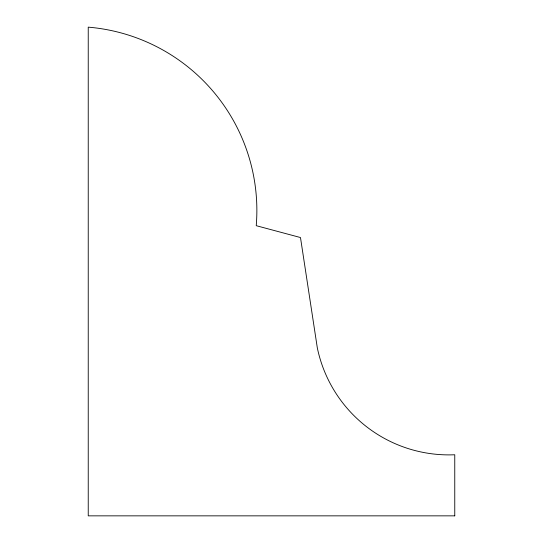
<?xml version="1.0" encoding="UTF-8"?>
<svg xmlns="http://www.w3.org/2000/svg" width="543" height="543" viewBox="0 0 543 543"><rect width="100%" height="100%" fill="white"/><g stroke="black" fill="none" stroke-linecap="round" stroke-linejoin="round"><path stroke-width="0.81" d="M454.762 515.85L88.237 515.85L88.237 27.15A183.901 183.901 0 0 1 256.228 225.684L300.483 237.542L317.316 347.859A134.386 134.386 0 0 0 454.762 454.762L454.762 515.85"/></g></svg>
